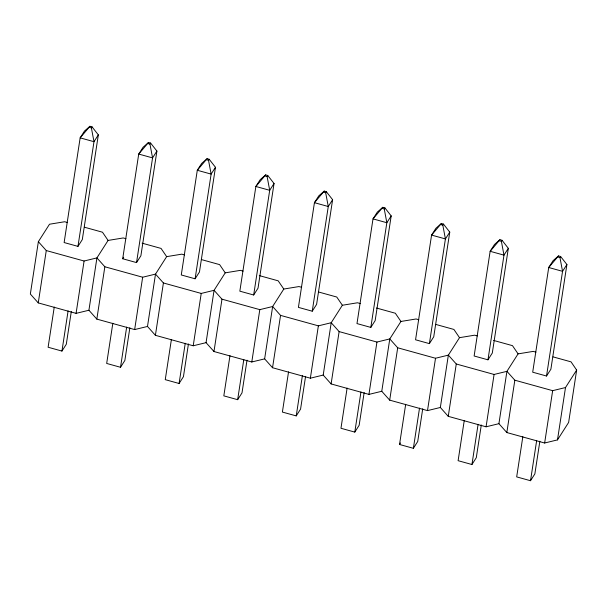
<?xml version="1.0" encoding="UTF-8"?>
<svg xmlns="http://www.w3.org/2000/svg" width="607" height="607" viewBox="0 0 607 607"><rect width="100%" height="100%" fill="white"/><g stroke="black" fill="none" stroke-linecap="round" stroke-linejoin="round"><path stroke-width="0.91" d="M67.362 222.488L64.661 221.745L49.508 224.226L38.362 241.692L30.35 294.038L38.256 302.901L76.08 313.364L88.918 310.245L96.832 319.107L134.648 329.571L147.493 326.452L155.4 335.314L193.216 345.778L206.061 342.659L213.975 351.521L251.791 361.984L264.637 358.866L272.543 367.728L310.359 378.191L323.205 375.073L331.111 383.935L368.935 394.398L381.773 391.28L389.686 400.142L427.503 410.605L440.348 407.479L448.254 416.341L486.07 426.804L498.916 423.686L506.83 432.548L544.646 443.011L557.492 439.893L568.638 422.426L576.65 370.08L571.043 361.855L553.038 356.87M38.256 302.901L46.269 250.554L38.362 241.692M54.258 307.051L48.112 347.242L61.944 351.074L66.292 344.268L71.3 311.55M61.944 351.074L68.098 310.875M77.969 246.381L93.986 141.689L91.391 127.91L92.052 126.863L89.935 126.279L84.494 131.051L80.154 137.857L64.13 242.55L77.969 246.381L82.309 239.575L98.334 134.883L92.052 126.863M76.08 313.364L84.085 261.018L96.93 257.899L108.084 240.433L123.229 237.952L125.93 238.695M88.918 310.245L96.93 257.899L104.844 266.761L142.66 277.224L155.506 274.106L166.652 256.64L181.804 254.158L184.505 254.902M96.832 319.107L104.844 266.761M112.834 323.258L106.68 363.449L120.52 367.281L124.86 360.475L129.868 327.757M122.705 258.757L138.722 154.064L143.07 147.258L148.503 142.486L150.627 143.07L156.902 151.082L140.885 255.782L136.537 262.588L122.705 258.757L123.669 257.247M120.52 367.281L126.666 327.082M136.537 262.588L152.562 157.888L149.959 144.117L150.627 143.07M134.648 329.571L142.66 277.224M147.493 326.452L155.506 274.106L163.412 282.968L201.228 293.431L214.074 290.313L225.227 272.847L240.372 270.358L243.073 271.109M155.4 335.314L163.412 282.968M171.402 339.465L165.256 379.656L179.088 383.487L183.435 376.681L188.436 343.964M179.088 383.487L185.241 343.289M195.105 278.795L211.13 174.095L208.527 160.324L209.195 159.277L207.078 158.693L201.638 163.465L197.29 170.271L181.273 274.963L195.105 278.795L199.453 271.989L215.47 167.289L209.195 159.277M193.216 345.778L201.228 293.431M206.061 342.659L214.074 290.313L221.98 299.175L259.804 309.638L272.642 306.52L283.795 289.046L298.947 286.565L301.649 287.316M213.975 351.521L221.98 299.175M229.977 355.672L223.824 395.863L237.656 399.694L242.003 392.888L247.011 360.171M237.656 399.694L243.809 359.496M253.68 294.994L269.698 190.302L267.103 176.531L267.77 175.484L265.646 174.899L260.206 179.672L255.866 186.478L239.841 291.17L253.68 294.994L258.021 288.188L274.045 183.496L267.77 175.484M251.791 361.984L259.804 309.638M264.637 358.866L272.642 306.52L280.555 315.382L318.372 325.845L331.217 322.727L342.363 305.253L357.515 302.772L360.217 303.523M272.543 367.728L280.555 315.382M288.545 371.871L282.392 412.07L296.231 415.901L300.571 409.095L305.579 376.378M296.231 415.901L302.385 375.703M312.248 311.201L328.273 206.509L325.671 192.73L326.338 191.691L324.214 191.099L318.781 195.871L314.434 202.677L298.416 307.377L312.248 311.201L316.596 304.395L332.613 199.703L326.338 191.691M310.359 378.191L318.372 325.845M323.205 375.073L331.217 322.727L339.123 331.589L376.939 342.052L389.785 338.926L400.939 321.46L416.083 318.978L418.792 319.73M331.111 383.935L339.123 331.589M347.113 388.078L340.967 428.276L354.799 432.101L359.147 425.295L364.154 392.577M354.799 432.101L360.953 391.91M370.824 327.408L386.841 222.716L384.246 208.937L384.906 207.898L382.789 207.306L377.349 212.078L373.009 218.884L356.984 323.584L370.824 327.408L375.164 320.602L391.189 215.91L384.906 207.898M368.935 394.398L376.939 342.052M381.773 391.28L389.785 338.926L397.699 347.788L435.515 358.251L448.361 355.133L459.507 337.667L474.659 335.185L477.36 335.929M389.686 400.142L397.699 347.788M422.722 408.784L417.715 441.501L413.375 448.307L399.535 444.483L405.688 404.285M413.375 448.307L419.52 408.116M429.392 343.615L445.417 238.923L442.814 225.144L443.482 224.104L441.357 223.513L435.925 228.285L431.577 235.091L415.56 339.783L429.392 343.615L433.739 336.809L449.757 232.117L443.482 224.104M427.503 410.605L435.515 358.251M440.348 407.479L448.361 355.133L456.267 363.995L494.083 374.458L506.928 371.34L518.082 353.873L533.227 351.392L535.928 352.136M448.254 416.341L456.267 363.995M464.256 420.492L458.11 460.69L471.942 464.514L476.29 457.708L481.298 424.991M471.942 464.514L478.096 424.323M487.967 359.822L503.985 255.13L501.382 241.351L502.05 240.304L499.933 239.719L494.493 244.492L490.145 251.298L474.128 355.99L487.967 359.822L492.307 353.016L508.332 248.324L502.05 240.304M486.07 426.804L494.083 374.458M498.916 423.686L506.928 371.34L514.835 380.202L552.658 390.665L565.496 387.547L576.65 370.08M506.83 432.548L514.835 380.202M522.832 436.699L516.678 476.89L530.518 480.721L534.858 473.915L539.866 441.198M530.518 480.721L536.664 440.523M546.535 376.029L562.552 271.329L559.957 257.558L560.625 256.511L558.501 255.926L553.06 260.699L548.72 267.505L532.696 372.197L546.535 376.029L550.883 369.223L566.9 264.531L560.625 256.511M544.646 443.011L552.658 390.665M557.492 439.893L565.496 387.547M98.334 134.883L93.986 141.689L80.154 137.857L89.935 126.279M156.902 151.082L152.562 157.888L138.722 154.064L148.503 142.486M215.47 167.289L211.13 174.095L197.29 170.271L207.078 158.693M274.045 183.496L269.698 190.302L255.866 186.478L265.646 174.899M332.613 199.703L328.273 206.509L314.434 202.677L324.214 191.099M391.189 215.91L386.841 222.716L373.009 218.884L382.789 207.306M449.757 232.117L445.417 238.923L431.577 235.091L441.357 223.513M508.332 248.324L503.985 255.13L490.145 251.298L499.933 239.719M399.535 444.483L400.499 442.966M566.9 264.531L562.552 271.329L548.72 267.505L558.501 255.926M89.267 127.326L91.391 127.91M147.835 143.525L149.959 144.117M206.41 159.732L208.527 160.324M264.978 175.939L267.103 176.531M323.554 192.146L325.671 192.73M382.122 208.353L384.246 208.937M440.69 224.56L442.814 225.144M499.265 240.767L501.382 241.351M557.833 256.973L559.957 257.558M84.472 227.223L102.477 232.208L108.084 240.433M142.144 243.179L161.052 248.415L166.652 256.64M201.615 259.637L219.62 264.622L225.227 272.847M259.28 275.593L278.188 280.829L283.795 289.046M318.751 292.05L336.764 297.028L342.363 305.253M376.423 308.007L395.332 313.235L400.939 321.46M435.894 324.457L453.907 329.442L459.507 337.667M493.567 340.421L512.475 345.649L518.082 353.873M46.269 250.554L84.085 261.018"/></g></svg>
